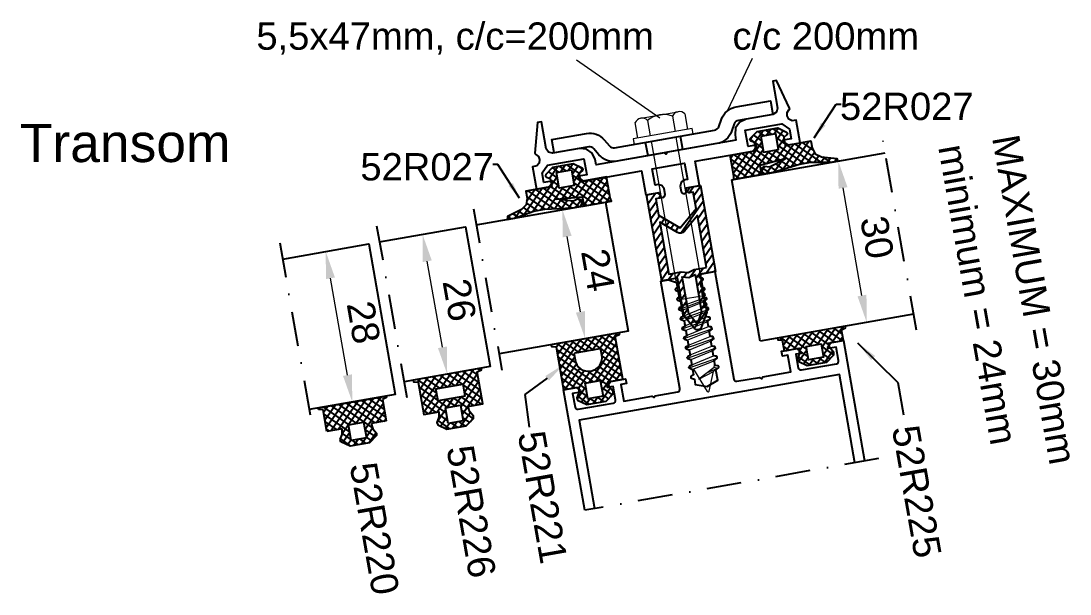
# Model space of a CAD drawing. Header units: millimetres. Extents: x 22319 to 27873, y 35287 to 39437.
# Drawn here: x 25380.8 to 25572.8, y 38845.1 to 38950 of the extents above; entities that cross this region are included whole.
import ezdxf

# ---------------------------------------------------------------- set-up
doc = ezdxf.new("R2010")
doc.units = ezdxf.units.MM
doc.header["$LTSCALE"] = 0.5
doc.linetypes.add('DASHDOT', pattern=[25.4, 12.7, -6.35, 0, -6.35])
for name, color, linetype in [('1', 1, 'Continuous'), ('6', 6, 'Continuous'), ('FYLLD', 6, 'Continuous'), ('LIST', 2, 'Continuous'), ('MATT', 1, 'Continuous')]:
    doc.layers.add(name, color=color, linetype=linetype)
for name, color, linetype, lineweight in [('AM_5', 3, 'Continuous', 18), ('AM_6', 2, 'Continuous', 20), ('AM_7', 4, 'DASHDOT', 25), ('S_ACCESSORY', 7, 'Continuous', 9)]:
    doc.layers.add(name, color=color, linetype=linetype, lineweight=lineweight)
doc.styles.add('Border', font='ARIAL.TTF')
doc.styles.add('ROMANS', font='simplex.shx')
doc.styles.get("Standard").update_dxf_attribs({"font": 'ARIAL.TTF'})
doc.dimstyles.new('MASKIN_1-1', dxfattribs={"dimtxt": 2.5, "dimasz": 3, "dimexe": 1.5, "dimexo": 1.5, "dimgap": 1, "dimtad": 1, "dimrnd": 0.1, "dimzin": 12, "dimdsep": 46, "dimtxsty": 'ROMANS', "dimcen": -5, "dimclrd": 6, "dimclre": 6, "dimclrt": 256, "dimadec": 0, "dimazin": 0, "dimtfac": 1, "dimtmove": 2, "dimatfit": 3, "dimfxl": 0, "dimtolj": 1, "dimtzin": 12, "dimarcsym": 0})
doc.dimstyles.new('SBS_DIN$0', dxfattribs={"dimscale": 2, "dimtxt": 2.5, "dimasz": 2.5, "dimexe": 1, "dimexo": 1, "dimgap": 1, "dimtad": 1, "dimrnd": 0.5, "dimdsep": 46, "dimtxsty": 'Standard', "dimcen": 0, "dimclrd": 256, "dimclre": 256, "dimclrt": 2, "dimadec": 0, "dimazin": 2, "dimtp": 0.1, "dimtm": 0.1, "dimtfac": 0.71, "dimtofl": 0, "dimtmove": 0, "dimatfit": 3, "dimfxl": 0, "dimlwd": -1, "dimlwe": -1, "dimarcsym": 0})
doc.dimstyles.get("Standard").update_dxf_attribs({"dimtxt": 0.18, "dimasz": 0.18, "dimexe": 0.18, "dimexo": 0.0625, "dimgap": 0.09, "dimtad": 0, "dimtih": 1, "dimtoh": 1, "dimdec": 4, "dimzin": 0, "dimdsep": 46, "dimtxsty": 'Standard', "dimcen": 0.09, "dimadec": 0, "dimazin": 0, "dimtfac": 1, "dimtdec": 4, "dimtofl": 0, "dimtmove": 0, "dimatfit": 0, "dimfxl": 0, "dimtolj": 1, "dimtzin": 0, "dimarcsym": 0})
pattern_1 = [(325.0000000000072, (25399.54759857018, 39040.45949915601), (0.573576436350943, 0.8191520442890641), []), (55.00000000000723, (25399.54759857018, 39040.45949915601), (-0.8191520442890641, 0.5735764363509426), [])]

# ---------------------------------------------------------------- blocks, each defined once
blk = doc.blocks.new('*D377')
at = {"layer": 'AM_5'}
for p, q in [((25537.0355403749, 38925.53078912449), (25528.45117394239, 38924.01713371015)), ((25534.76199389009, 38899.74423624017), (25531.28903033675, 38919.44039130041)), ((25542.24498570491, 38895.98655653412), (25533.6606192724, 38894.47290111978))]:
    blk.add_line(p, q, dxfattribs=at)
for points in [[(25532.10970346426, 38919.58509811514), (25530.46835720924, 38919.2956844857), (25530.42078944841, 38924.36443006548)], [(25535.5826670176, 38899.8889430549), (25533.94132076258, 38899.59952942545), (25535.63023477843, 38894.82019747511)]]:
    blk.add_solid(points, dxfattribs=at)
at = {"layer": 'Defpoints', "color": 0}
for p in [(25539.00515588092, 38925.87808547982), (25530.42078944841, 38924.36443006548), (25544.21460121093, 38896.33385288945)]:
    blk.add_point(p, dxfattribs=at)
at = {"layer": 'AM_5', "color": 2, "insert": (25537.51088821633, 38910.38320659586), "char_height": 5, "attachment_point": 5, "rotation": 280.0000000000039}
blk.add_mtext('30', dxfattribs=at)
blk = doc.blocks.new('*D373')
at = {"layer": 'AM_5'}
for p, q in [((25440.57908818301, 38885.16810206627), (25437.45342098501, 38902.89464162048)), ((25443.41691404835, 38880.59135427346), (25443.41694457737, 38880.59135965655))]:
    blk.add_line(p, q, dxfattribs=at)
for points in [[(25438.27409411252, 38903.0393484352), (25436.6327478575, 38902.74993480575), (25436.58518009668, 38907.81868038554)], [(25441.39976131052, 38885.312808881), (25439.7584150555, 38885.02339525155), (25441.44732907135, 38880.24406330122)]]:
    blk.add_solid(points, dxfattribs=at)
at = {"layer": 'Defpoints', "color": 0}
for p in [(25436.5851800967, 38907.81868038555), (25436.58518009668, 38907.81868038554), (25441.44729854233, 38880.24405791813)]:
    blk.add_point(p, dxfattribs=at)
at = {"layer": 'AM_5', "color": 2, "insert": (25443.49995127397, 38894.82196854313), "char_height": 5, "attachment_point": 5, "rotation": 280.0000000000039}
blk.add_mtext('28', dxfattribs=at)
blk = doc.blocks.new('*D374')
at = {"layer": 'AM_5'}
blk.add_line((25457.95833138191, 38890.26338477032), (25455.17996053924, 38906.02030881849), dxfattribs=at)
for points in [[(25456.00063366675, 38906.16501563322), (25454.35928741173, 38905.87560200377), (25454.3117196509, 38910.94434758356)], [(25458.77900450942, 38890.40809158504), (25457.1376582544, 38890.11867795559), (25458.82657227025, 38885.33934600525)]]:
    blk.add_solid(points, dxfattribs=at)
at = {"layer": 'Defpoints', "color": 0}
for p in [(25454.31171965092, 38910.94434758356), (25454.3117196509, 38910.94434758356), (25458.82657227027, 38885.33934600526)]:
    blk.add_point(p, dxfattribs=at)
at = {"layer": 'AM_5', "color": 2, "insert": (25461.05284265053, 38898.93244349416), "char_height": 5, "attachment_point": 5, "rotation": 280.0000000000039}
blk.add_mtext('26', dxfattribs=at)
blk = doc.blocks.new('*D375')
at = {"layer": 'AM_5'}
for p, q in [((25483.21547936712, 38896.75101314804), (25480.78496211754, 38910.53516143782)), ((25482.11463145817, 38891.47977090061), (25482.11410474943, 38891.47967802765))]:
    blk.add_line(p, q, dxfattribs=at)
for points in [[(25481.60563524505, 38910.67986825255), (25479.96428899003, 38910.39045462311), (25479.91672122921, 38915.45920020289)], [(25484.03615249463, 38896.89571996277), (25482.39480623961, 38896.60630633333), (25484.08372025545, 38891.82697438298)]]:
    blk.add_solid(points, dxfattribs=at)
at = {"layer": 'Defpoints', "color": 0}
for p in [(25479.91672122921, 38915.45920020289), (25479.91672122921, 38915.45920020289), (25484.08424696419, 38891.82706725594)]:
    blk.add_point(p, dxfattribs=at)
at = {"layer": 'AM_5', "color": 2, "insert": (25486.44193210857, 38904.42628084733), "char_height": 5, "attachment_point": 5, "rotation": 280.0000000000039}
blk.add_mtext('24', dxfattribs=at)
blk = doc.blocks.new('SCM645')
for p, q in [((-3.881197846483701, 4.618802153519937), (-1, 4.618802153519937)), ((-1, 5.5), (-1, -5.5)), ((0, 5.5), (-1, 5.5)), ((0, -5.5), (0, 5.5)), ((-4.5, -3.464101615136315), (-4.5, 3.464101615136315)), ((-3.881197846483701, 2.309401076759968), (-1, 2.309401076759968)), ((0, 2.25), (29.5, 2.25)), ((29.5, 2.25), (29.5, -2.25)), ((29.92073225483546, 2.099999999998545), (29.5, 2.099999999998545)), ((30.18379555453794, 2.224722897306492), (29.92073225483546, 2.099999999998545)), ((30.70500000000175, -2.099999999998545), (29.92073225483546, 2.099999999998545)), ((30.33379555453575, 2.224722897306492), (30.18379555453794, 2.224722897306492)), ((30.33379555453575, 2.224722897306492), (31.16558188957424, -2.383293312748719)), ((30.58856937969176, 2.099999999998545), (30.33379555453575, 2.224722897306492)), ((31.61000000000058, 2.099999999998545), (30.58856937969176, 2.099999999998545)), ((30.58856937969176, 2.099999999998545), (31.48102257227947, -2.099999999998545)), ((31.9852776749758, 2.75), (31.61000000000058, 2.099999999998545)), ((32.51500000000306, -2.099999999998545), (31.61000000000058, 2.099999999998545)), ((32.13527767497362, 2.75), (31.9852776749758, 2.75)), ((32.13527767497362, 2.75), (33.04027767497246, -2.75)), ((32.51055534994885, 2.099999999998545), (32.13527767497362, 2.75)), ((32.51055534994885, 2.099999999998545), (33.41555534994768, -2.099999999998545)), ((33.42000000000189, 2.099999999998545), (32.51055534994885, 2.099999999998545)), ((33.79527767497348, 2.75), (33.42000000000189, 2.099999999998545)), ((34.32500000000073, -2.099999999998545), (33.42000000000189, 2.099999999998545)), ((33.94527767497493, 2.75), (33.79527767497348, 2.75)), ((34.32055534994652, 2.099999999998545), (33.94527767497493, 2.75)), ((33.94527767497493, 2.75), (34.85027767497377, -2.75)), ((34.32055534994652, 2.099999999998545), (35.22555534994899, -2.099999999998545)), ((35.22999999999956, 2.099999999998545), (34.32055534994652, 2.099999999998545)), ((35.60527767497479, 2.75), (35.22999999999956, 2.099999999998545)), ((36.13500000000204, -2.099999999998545), (35.22999999999956, 2.099999999998545)), ((35.75527767497624, 2.75), (35.60527767497479, 2.75)), ((35.75527767497624, 2.75), (36.66027767497508, -2.75)), ((36.13055534994783, 2.099999999998545), (35.75527767497624, 2.75)), ((36.13055534994783, 2.099999999998545), (37.03555534994666, -2.099999999998545)), ((37.04000000000087, 2.099999999998545), (36.13055534994783, 2.099999999998545)), ((37.41527767497246, 2.75), (37.04000000000087, 2.099999999998545)), ((37.94500000000335, -2.099999999998545), (37.04000000000087, 2.099999999998545)), ((37.56527767497391, 2.75), (37.41527767497246, 2.75)), ((37.56527767497391, 2.75), (38.47027767497275, -2.75)), ((37.94055534994914, 2.099999999998545), (37.56527767497391, 2.75)), ((37.94055534994914, 2.099999999998545), (38.84555534994797, -2.099999999998545)), ((38.85000000000218, 2.099999999998545), (37.94055534994914, 2.099999999998545)), ((39.22527767497377, 2.75), (38.85000000000218, 2.099999999998545)), ((39.75500000000102, -2.099999999998545), (38.85000000000218, 2.099999999998545)), ((39.37527767497522, 2.75), (39.22527767497377, 2.75)), ((39.37527767497522, 2.75), (40.28027767497406, -2.75)), ((39.75055534994681, 2.099999999998545), (39.37527767497522, 2.75)), ((39.75055534994681, 2.099999999998545), (40.65555534994564, -2.099999999998545)), ((40.65999999999985, 2.099999999998545), (39.75055534994681, 2.099999999998545)), ((41.03527767497508, 2.75), (40.65999999999985, 2.099999999998545)), ((41.56500000000233, -2.099999999998545), (40.65999999999985, 2.099999999998545)), ((41.18527767497653, 2.75), (41.03527767497508, 2.75)), ((41.18527767497653, 2.75), (42.09027767497537, -2.75)), ((41.56055534994812, 2.099999999998545), (41.18527767497653, 2.75)), ((41.56055534994812, 2.099999999998545), (42.46555534994695, -2.099999999998545)), ((42.01527767497464, 2.099999999998545), (41.56055534994812, 2.099999999998545)), ((42.753568144366, 1.844405467178149), (42.02259639479962, 2.099995043077797)), ((42.97758199201417, 2.232421289227204), (42.753568144366, 1.844405467178149)), ((43.12757615432201, 2.232421289227204), (42.97758199201417, 2.232421289227204)), ((43.50285718506711, 1.582391203970474), (43.12757615432201, 2.232421289227204)), ((43.12757615432201, 2.232421289227204), (43.53121655924406, 0.382285509716894)), ((42.753568144366, 1.844405467178149), (44.40786726290753, -1.265970484004356)), ((46.86601312889979, 0.1887989528404432), (43.50285718506711, 1.582391203970474)), ((44.40786726290753, -1.265970484004356), (43.50285718506711, 1.582391203970474)), ((47, 0), (46.86601312889979, 0.1887989528404432)), ((46.86601312889979, -0.1887989528404432), (47, 0)), ((42.43576216527799, -1.961733286618255), (46.86601312889979, -0.1887989528404432)), ((-3.881197846483701, -2.309401076759968), (-1, -2.309401076759968)), ((29.5, -2.25), (0, -2.25)), ((30.70500000000175, -2.099999999998545), (29.5, -2.099999999998545)), ((31.01558188957642, -2.383293312748719), (30.70500000000175, -2.099999999998545)), ((31.16558188957424, -2.383293312748719), (31.01558188957642, -2.383293312748719)), ((31.16558188957424, -2.383293312748719), (31.48102257227947, -2.099999999998545)), ((32.51500000000306, -2.099999999998545), (31.48102257227947, -2.099999999998545)), ((32.89027767497464, -2.75), (32.51500000000306, -2.099999999998545)), ((33.04027767497246, -2.75), (32.89027767497464, -2.75)), ((33.04027767497246, -2.75), (33.41555534994768, -2.099999999998545)), ((34.32500000000073, -2.099999999998545), (33.41555534994768, -2.099999999998545)), ((34.70027767497595, -2.75), (34.32500000000073, -2.099999999998545)), ((34.85027767497377, -2.75), (34.70027767497595, -2.75)), ((34.85027767497377, -2.75), (35.22555534994899, -2.099999999998545)), ((36.13500000000204, -2.099999999998545), (35.22555534994899, -2.099999999998545)), ((36.51027767497362, -2.75), (36.13500000000204, -2.099999999998545)), ((36.66027767497508, -2.75), (36.51027767497362, -2.75)), ((36.66027767497508, -2.75), (37.03555534994666, -2.099999999998545)), ((37.94500000000335, -2.099999999998545), (37.03555534994666, -2.099999999998545)), ((38.32027767497493, -2.75), (37.94500000000335, -2.099999999998545)), ((38.47027767497275, -2.75), (38.32027767497493, -2.75)), ((38.47027767497275, -2.75), (38.84555534994797, -2.099999999998545)), ((39.75500000000102, -2.099999999998545), (38.84555534994797, -2.099999999998545)), ((40.13027767497624, -2.75), (39.75500000000102, -2.099999999998545)), ((40.28027767497406, -2.75), (40.13027767497624, -2.75)), ((40.28027767497406, -2.75), (40.65555534994564, -2.099999999998545)), ((41.56500000000233, -2.099999999998545), (40.65555534994564, -2.099999999998545)), ((41.94027767497391, -2.75), (41.56500000000233, -2.099999999998545)), ((42.09027767497537, -2.75), (41.94027767497391, -2.75)), ((42.09027767497537, -2.75), (42.46555534994695, -2.099999999998545)), ((-1, -4.618802153512661), (-3.881197846483701, -4.618802153512661)), ((-1, -5.5), (0, -5.5))]:
    blk.add_line(p, q)
for centre, radius, start, end in [((-3.113248654051858, 3.464101615136315), 1.386751345948164, 123.6264291359792, 236.3735708640208), ((0.1188021535162989, 0), 4.618802153516999, 150.0000000000418, 209.9999999999582), ((-3.113248654051858, -3.464101615136315), 1.386751345948235, 123.6264291359792, 236.3735708640208)]:
    blk.add_arc(centre, radius, start, end)

msp = doc.modelspace()

# ---------------------------------------------------------------- hatches: boundary and pattern name
at = {"layer": 'FYLLD'}
h = msp.add_hatch(dxfattribs=at)
h.set_pattern_fill('USER', color=256, scale=0.9999999999999996, angle=-34.99999999999278, pattern_type=0)
h.set_pattern_definition([(235.0000000000072, (25929.0293602193, 39219.0061527536), (-0.8191520442890641, 0.5735764363509428), []), (145.0000000000071, (25929.0293602193, 39219.0061527536), (0.5735764363509431, 0.8191520442890637), [])])
h.paths.add_polyline_path([(25526.22190470304, 38925.70647912195), (25527.33107407215, 38925.16402831497), (25530.14745835607, 38924.81311718493), (25530.35487047656, 38924.35280677221), (25529.06415878488, 38924.12521947664), (25525.27710188049, 38924.09793442523), (25523.30748637446, 38923.75063806991), (25518.48718269002, 38922.26021321681), (25516.99489307337, 38921.99707417095), (25516.4850399932, 38922.3815197042), (25516.45615986339, 38923.01942087442), (25516.92917384668, 38923.44836958539), (25517.82956850047, 38923.32628574839), (25520.68555836719, 38924.75696034604), (25516.05940572479, 38923.55835282862), (25516.25041854658, 38922.47506528512), (25516.47633328338, 38921.90564621227), (25511.30883428484, 38920.99447671605), (25511.32637978152, 38921.60682439677), (25510.64915154132, 38925.44757660313), (25515.37622383174, 38926.2810869877), (25515.11575156523, 38927.75829861722), (25514.41045972109, 38928.01500085761), (25514.22017848885, 38928.2319823041), (25514.30093451356, 38928.5090415938), (25515.55737241215, 38929.76547986578), (25519.33223113176, 38930.43108930641), (25520.94262375142, 38929.6801506039), (25521.1132694499, 38929.44742022103), (25521.0086756055, 38929.17844434256), (25520.43371540112, 38928.69599912392), (25520.69418766762, 38927.2187874944), (25525.42126783649, 38928.05229926816), (25525.6426338388, 38926.79687028384)])
h.paths.add_polyline_path([(25518.99717883422, 38929.35658393452), (25516.23972106502, 38928.87036973166), (25516.7433009539, 38926.01442626311), (25519.5007587231, 38926.50064046598)], flags=16)
h = msp.add_hatch(dxfattribs=at)
h.set_pattern_fill('USER', color=256, scale=0.9999999999999996, angle=-34.99999999999278, pattern_type=0)
h.set_pattern_definition([(325.0000000000072, (24994.44680261074, 39054.21403214757), (0.573576436350943, 0.8191520442890641), []), (55.00000000000723, (24994.44680261074, 39054.21403214757), (-0.8191520442890641, 0.5735764363509426), [])])
h.paths.add_polyline_path([(25473.27639256982, 38916.37075682544), (25472.41964340121, 38915.48166153839), (25469.89312654731, 38914.18865278248), (25469.85565834156, 38913.68516336119), (25471.14637003323, 38913.91275065675), (25474.71437149798, 38915.18236084051), (25476.68398700401, 38915.52965719585), (25481.7233461281, 38915.77775691658), (25483.21563852312, 38916.04088020553), (25483.56325558386, 38916.57652085977), (25483.37221897906, 38917.18582946834), (25482.78102212984, 38917.42712909638), (25481.9766830493, 38917.00445470709), (25478.80361091555, 38917.37204300569), (25483.56072033115, 38917.82795775616), (25483.75173315293, 38916.74467021265), (25483.73419553474, 38916.13232392111), (25488.90169453328, 38917.04349341734), (25488.67577191799, 38917.61291110099), (25487.9985436778, 38921.45366330736), (25483.27147138738, 38920.62015292281), (25483.01099912088, 38922.09736455233), (25483.58595932528, 38922.57980977096), (25483.69055316966, 38922.84878564942), (25483.51990747119, 38923.08151603229), (25481.90951485153, 38923.8324547348), (25478.13465613192, 38923.16684529418), (25476.87821823332, 38921.91040702217), (25476.7974622086, 38921.6333477325), (25476.98774344086, 38921.416366286), (25477.693035285, 38921.15966404561), (25477.9535075515, 38919.6824524161), (25473.22642738261, 38918.84894064235), (25473.44779338491, 38917.59351165804)])
h.paths.add_polyline_path([(25478.81700478479, 38922.27173516004), (25481.57446255399, 38922.75794936292), (25482.07804244288, 38919.90200589437), (25479.32058467367, 38919.4157916915)], flags=16)
h = msp.add_hatch(dxfattribs=at)
h.set_pattern_fill('USER', color=256, scale=0.9999999999999997, angle=234.9999999999943, pattern_type=0)
h.set_pattern_definition([(234.9999999999943, (25795.88124184524, 39055.96039222654), (0.8191520442889341, -0.5735764363511283), [])])
edge = h.paths.add_edge_path()
edge.add_line((25498.11923533447, 38902.4219687662), (25495.3408644918, 38918.17889281439))
edge.add_line((25497.33437544082, 38918.53040258103), (25495.34086449181, 38918.17889281439))
edge.add_line((25497.80106820371, 38918.11729899142), (25497.33437544082, 38918.53040258103))
edge.add_arc((25497.6289952728, 38917.87155337814), 0.2999999999998809, 366.1479536459442, 415.0000000000442)
edge.add_arc((25497.6289952728, 38917.87155337814), 0.2999999999998123, 279.9999999999943, 366.1479536459442)
edge.add_line((25497.68108972609, 38917.57611105224), (25496.99172429899, 38917.45455732787))
edge.add_line((25497.52363493857, 38914.43794218796), (25496.99172429899, 38917.45455732787))
edge.add_line((25501.48044050053, 38912.15347943163), (25497.52363493857, 38914.43794218796))
edge.add_line((25504.41728920965, 38915.65347943163), (25501.48044050053, 38912.15347943163))
edge.add_line((25504.41728920965, 38915.65347943163), (25503.88537857007, 38918.67009457154))
edge.add_line((25503.88537857007, 38918.67009457153), (25503.19601314297, 38918.54854084716))
edge.add_arc((25503.14391868967, 38918.84398317308), 0.3000000000003413, 186.7188512475691, 279.9999999999943)
edge.add_arc((25503.14391868967, 38918.84398317308), 0.3000000000000545, 144.9999999999444, 186.7188512475691)
edge.add_line((25503.29391184822, 38919.58122964217), (25502.89817307638, 38919.01605610399))
edge.add_line((25505.18894202193, 38919.91537459106), (25503.29391184822, 38919.58122964218))
edge.add_line((25507.9673128646, 38904.15845054286), (25505.18894202193, 38919.91537459106))
edge.add_line((25507.9673128646, 38904.15845054286), (25505.11137038086, 38903.65487082763))
edge.add_line((25505.72782141159, 38900.15880330442), (25505.11137038087, 38903.65487082762))
edge.add_line((25505.72782141159, 38900.15880330442), (25505.93408873998, 38900.14075725153))
edge.add_line((25506.00230127322, 38899.75390475188), (25505.93408873998, 38900.14075725155))
edge.add_line((25506.00230127322, 38899.75390475188), (25505.81464550041, 38899.66639942792))
edge.add_line((25505.81464550042, 38899.66639942792), (25506.04038813138, 38898.386149349))
edge.add_line((25506.04038813138, 38898.386149349), (25506.24665545978, 38898.36810329611))
edge.add_line((25506.31486799302, 38897.98125079645), (25506.24665545978, 38898.36810329612))
edge.add_line((25506.31486799302, 38897.98125079645), (25506.12721222021, 38897.89374547249))
edge.add_line((25506.12721222022, 38897.89374547249), (25506.33780256651, 38896.69942827021))
edge.add_line((25506.3378025665, 38896.69942827022), (25505.31599535035, 38893.89203601681))
edge.add_arc((25504.6582105158, 38894.13145011713), 0.6999999999999883, 279.9999999999943, 339.999999999976)
edge.add_arc((25504.6582105158, 38894.13145011713), 0.7000000000001166, 219.9999999999962, 279.9999999999943)
edge.add_line((25504.12197940562, 38893.68149879034), (25502.20161000385, 38895.970105924))
edge.add_line((25501.99101965756, 38897.1644231263), (25502.20161000385, 38895.97010592402))
edge.add_line((25501.99101965756, 38897.1644231263), (25501.78475232916, 38897.18246917919))
edge.add_line((25501.71653979592, 38897.56932167884), (25501.78475232916, 38897.18246917918))
edge.add_line((25501.71653979592, 38897.56932167884), (25501.90419556873, 38897.6568270028))
edge.add_line((25501.90419556873, 38897.65682700281), (25501.67845293776, 38898.93707708173))
edge.add_line((25501.47218560936, 38898.95512313461), (25501.67845293776, 38898.93707708172))
edge.add_line((25501.40397307612, 38899.34197563428), (25501.47218560936, 38898.95512313461))
edge.add_line((25501.40397307612, 38899.34197563428), (25501.59162884893, 38899.42948095824))
edge.add_line((25501.59162884892, 38899.42948095823), (25500.97517781821, 38902.92554848143))
edge.add_line((25498.11923533447, 38902.4219687662), (25500.97517781821, 38902.92554848143))
edge = h.paths.add_edge_path(flags=16)
edge.add_line((25500.98044050053, 38911.28745402784), (25497.75031653548, 38913.15236696858))
edge.add_line((25499.42279878633, 38903.6672487857), (25497.75031653548, 38913.15236696858))
edge.add_line((25501.68785661825, 38904.06663959433), (25499.42279878633, 38903.6672487857))
edge.add_line((25502.92546058864, 38903.95836327699), (25501.68785661825, 38904.06663959433))
edge.add_line((25504.05139522548, 38904.48339522073), (25502.92546058863, 38903.95836327699))
edge.add_line((25504.05139522548, 38904.48339522073), (25506.31645305741, 38904.88278602937))
edge.add_line((25506.31645305741, 38904.88278602937), (25504.64397080656, 38914.36790421225))
edge.add_line((25504.64397080656, 38914.36790421225), (25502.24648494365, 38911.51069182194))
edge.add_arc((25501.48044050053, 38912.15347943163), 0.9999999999999524, 240.0000000000007, 319.9999999999986)
edge.add_line((25504.36608308504, 38894.7907387976), (25503.04606098149, 38896.36387988182))
edge.add_line((25503.04606098148, 38896.36387988183), (25501.84965305815, 38903.14904638626))
edge.add_line((25503.08725702854, 38903.0407700689), (25501.84965305815, 38903.14904638625))
edge.add_line((25504.21319166538, 38903.56580201265), (25503.08725702853, 38903.04077006891))
edge.add_line((25505.40959958871, 38896.78063550822), (25504.21319166538, 38903.56580201265))
edge.add_line((25505.40959958871, 38896.78063550822), (25504.70723049782, 38894.85089229088))
edge.add_arc((25504.51929197367, 38894.91929631955), 0.2000000000000327, 219.999999999954, 339.9999999999775)
h = msp.add_hatch(dxfattribs=at)
h.set_pattern_fill('NET,_O', color=256, scale=0.2999999999999998, angle=-34.99999999999278)
h.set_pattern_definition([(325.0000000000072, (-3139.476978579974, 60900.68847625433), (0.5463315556242732, 0.7802423221853332), []), (55.00000000000723, (-3139.476978579974, 60900.68847625433), (-0.7802423221853332, 0.5463315556242732), [])])
h.paths.add_polyline_path([(25486.85216323975, 38884.18845417214), (25487.35574295498, 38881.33251168842), (25484.59828124655, 38880.84629679094), (25484.09470153132, 38883.70223927468)], flags=16)
edge = h.paths.add_edge_path(flags=16)
edge.add_line((25486.74869560476, 38889.95814172422), (25482.2185799409, 38889.15936010695))
edge.add_arc((25482.25330957644, 38888.96239855634), 0.2000000000007275, 99.99999999896502, 190.0000000000072)
edge.add_line((25482.05634802583, 38888.92766892082), (25482.2299962035, 38887.94286116781))
edge.add_arc((25484.69201558603, 38888.37698161197), 2.499999999999998, 190.0000000000072, 280.0000000000072)
edge.add_arc((25484.69201558603, 38888.37698161197), 2.499999999999998, -79.99999999999278, 10.00000000000722)
edge.add_line((25487.15403496856, 38888.81110205614), (25486.9803867909, 38889.79590980915))
edge.add_arc((25486.78342524029, 38889.76118017361), 0.1999999999970895, 10.00000000000722, 100.0000000010494)
h.paths.add_polyline_path([(25480.1438138328, 38882.49787786974), (25482.90127455643, 38882.98409259356), (25482.90347425748, 38881.96078624485), (25482.55968699259, 38880.99695444198), (25482.69398853459, 38880.57730016864), (25484.37800730783, 38879.79202994051), (25487.92331324905, 38880.41716303281), (25489.23719502753, 38881.73104401369), (25489.21986698082, 38882.17132387029), (25488.56716273353, 38882.95944733349), (25488.21923839231, 38883.92179310026), (25490.97669911593, 38884.40800782408), (25489.59000710878, 38892.27232899365), (25490.34062927667, 38892.62234976725), (25490.28853482336, 38892.91779209317), (25477.87995910503, 38890.72982540185), (25477.93205355834, 38890.43438307595), (25478.75712182565, 38890.36219903931)])
h = msp.add_hatch(dxfattribs=at)
h.set_pattern_fill('USER', color=256, scale=0.9999999999999996, angle=-34.99999999999278, pattern_type=0)
h.set_pattern_definition([(325.0000000000072, (25255.76501568562, 38594.72013311679), (0.573576436350943, 0.8191520442890641), []), (55.00000000000723, (25255.76501568562, 38594.72013311679), (-0.8191520442890641, 0.5735764363509426), [])])
h.paths.add_polyline_path([(25531.35381698943, 38891.52758310841), (25531.00901404829, 38893.48305775992), (25531.75963998175, 38893.83308021293), (25531.70754570211, 38894.12852155403), (25519.2989621053, 38891.94055347353), (25519.35105638496, 38891.64511213243), (25520.17612876515, 38891.5729278056), (25520.5209317063, 38889.61745315407), (25523.27839636916, 38890.1036685725), (25523.28058819176, 38889.0803608346), (25522.93680486609, 38888.11652972633), (25523.07110443849, 38887.69687510569), (25524.7551212421, 38886.91160453027), (25528.30043506178, 38887.53673901175), (25529.61431487066, 38888.85061964534), (25529.59698485432, 38889.29089915463), (25528.94428454625, 38890.07902331244), (25528.59635232658, 38891.04136769001)])
h.paths.add_polyline_path([(25524.97539715044, 38887.96587172798), (25524.54127670628, 38890.42789111052), (25527.29874235395, 38890.91410670259), (25527.73286279811, 38888.45208732005)], flags=16)
h = msp.add_hatch(dxfattribs=at)
h.set_pattern_fill('USER', color=256, scale=0.9999999999999996, angle=-34.99999999999278, pattern_type=0)
h.set_pattern_definition(pattern_1)
h.paths.add_polyline_path([(25465.37169753762, 38879.89315520474), (25464.3323018858, 38885.78786086828), (25465.08292781927, 38886.1378833213), (25465.03083353961, 38886.43332466239), (25452.62224994283, 38884.24535658191), (25452.67434422248, 38883.94991524082), (25453.49941660267, 38883.87773091394), (25454.53881225449, 38877.9830252504), (25457.29627691735, 38878.46924066881), (25457.29846873993, 38877.44593293092), (25456.95468541427, 38876.48210182264), (25457.08898498667, 38876.06244720201), (25458.77300179028, 38875.27717662659), (25462.31831560997, 38875.90231110808), (25463.63218754038, 38877.21619035246), (25463.61485752404, 38877.65646986176), (25462.96215032232, 38878.44459280402), (25462.61423287477, 38879.40693978632)])
edge = h.paths.add_edge_path(flags=16)
edge.add_line((25462.06997792325, 38881.34182617776), (25457.14593915819, 38880.47358528943))
edge.add_line((25457.14593915819, 38880.47358528942), (25456.76391316732, 38882.64016234605))
edge.add_line((25456.76391316733, 38882.64016234606), (25461.68795193239, 38883.50840323439))
edge.add_line((25461.68795193239, 38883.50840323438), (25462.06997792326, 38881.34182617776))
edge.add_line((25461.75074334629, 38876.81765941637), (25458.99327769862, 38876.33144382431))
edge.add_line((25458.99327769862, 38876.33144382431), (25458.48969798339, 38879.18738630805))
edge.add_line((25458.48969798339, 38879.18738630803), (25461.24716363105, 38879.6736019001))
edge.add_line((25461.24716363105, 38879.6736019001), (25461.75074334629, 38876.81765941637))
h = msp.add_hatch(dxfattribs=at)
h.set_pattern_fill('USER', color=256, scale=0.9999999999999996, angle=-34.99999999999278, pattern_type=0)
h.set_pattern_definition(pattern_1)
edge = h.paths.add_edge_path()
edge.add_line((25446.95305868692, 38880.69257816425), (25447.64515798341, 38876.76748800673))
edge.add_line((25447.70368183961, 38881.0425991115), (25446.95305868692, 38880.69257816424))
edge.add_line((25447.65158738631, 38881.33804143742), (25447.70368183961, 38881.04259911151))
edge.add_line((25435.24300969835, 38879.15007439881), (25447.6515873863, 38881.33804143742))
edge.add_line((25435.29510415166, 38878.85463207291), (25435.24300969836, 38879.15007439881))
edge.add_line((25436.12017340379, 38878.78244820992), (25435.29510415166, 38878.85463207292))
edge.add_line((25436.81227270027, 38874.85735805239), (25436.12017340379, 38878.78244820991))
edge.add_line((25439.56973423724, 38875.34357291963), (25436.81227270027, 38874.8573580524))
edge.add_line((25439.57193312494, 38874.3202664275), (25439.56973423723, 38875.34357291963))
edge.add_line((25439.22814586004, 38873.35643462463), (25439.57193312494, 38874.32026642749))
edge.add_line((25439.36244740206, 38872.9367803513), (25439.22814586005, 38873.35643462464))
edge.add_line((25441.04646519048, 38872.15150994951), (25439.36244740207, 38872.93678035129))
edge.add_line((25444.59177310133, 38872.77664338911), (25441.04646519048, 38872.15150994951))
edge.add_line((25445.90565389501, 38874.09052419635), (25444.59177310132, 38872.77664338912))
edge.add_line((25445.88832486346, 38874.53080387929), (25445.905653895, 38874.09052419636))
edge.add_line((25445.23562160099, 38875.31892751616), (25445.88832486348, 38874.53080387929))
edge.add_line((25444.88769627497, 38876.28127310926), (25445.23562160099, 38875.31892751616))
edge.add_line((25447.6451579834, 38876.76748800673), (25444.88769627497, 38876.28127310926))
h.paths.add_polyline_path([(25444.02420182246, 38873.69199187106), (25441.26674011402, 38873.20577697358), (25440.76316039878, 38876.06171945733), (25443.52062210723, 38876.5479343548)], flags=16)

# ---------------------------------------------------------------- linework, layer by layer
at = {"color": 2, "linetype": 'Continuous'}
msp.add_lwpolyline([(25486.74869560476, 38889.95814172422), (25482.21857994091, 38889.15936010695, 0.414213562373095), (25482.05634802583, 38888.92766892082), (25482.2299962035, 38887.9428611678, 0.414213562373095), (25485.12613603021, 38885.91496222944, 0.414213562373095), (25487.15403496856, 38888.81110205614), (25486.9803867909, 38889.79590980915, 0.414213562373095)], format="xyb", close=True, dxfattribs=at)
at = {"layer": '1'}
for p, q in [((25501.99185644738, 38926.45962842785), (25501.55773600322, 38928.92164781038)), ((25495.59060605281, 38925.33091527301), (25495.15648560864, 38927.79293465553))]:
    msp.add_line(p, q, dxfattribs=at)
msp.add_lwpolyline([(25511.71225429522, 38934.26615650296), (25518.03732954501, 38935.38143792449), (25518.47144998918, 38932.91941854197), (25512.14637473939, 38931.80413712043, 0.2679491924311014), (25511.38033029627, 38931.16134951074), (25510.88666674172, 38929.80502004183, -0.2679491924310667), (25508.2055111908, 38927.55526340792), (25489.89323265327, 38924.3263146235, -0.2679491924312761), (25486.60430848053, 38925.52338512515), (25485.67652448182, 38926.62907503876, 0.2679491924313022), (25484.73683186102, 38926.97109518209), (25478.41175661124, 38925.85581376053), (25477.97763616707, 38928.31783314306), (25484.30271141686, 38929.43311456461, -0.2679491924312011), (25487.5916355896, 38928.23604406296), (25488.51941958832, 38927.13035414935, 0.2679491924312979), (25489.45911220911, 38926.78833400601), (25507.77139074664, 38930.01728279044, 0.2679491924310957), (25508.53743518976, 38930.66007040014), (25509.0310987443, 38932.01639986904, -0.2679491924309667)], format="xyb", close=True, dxfattribs=at)
at = {"layer": '6'}
for p, q in [((25510.93813492007, 38920.92911241631), (25539.00515588092, 38925.87808547982)), ((25516.14758025009, 38891.38487982594), (25510.93813492007, 38920.92911241631)), ((25544.21460121093, 38896.33385288945), (25516.14758025009, 38891.38487982594))]:
    msp.add_line(p, q, dxfattribs=at)
msp.add_lwpolyline([(25523.45162672546, 38927.70499839797), (25522.72230750493, 38931.84117323408), (25521.95456812242, 38931.70580006678), (25521.36140279333, 38932.05057083095), (25521.05408183809, 38932.66399540473), (25521.09138831132, 38933.23322853615), (25521.38732373612, 38933.72088985457), (25521.47623913901, 38933.80982497659), (25521.53178275586, 38933.98596397155), (25521.51608163903, 38934.03575189161), (25519.14061821214, 38939.12997062563), (25518.41342533442, 38939.00174690111), (25519.28166622275, 38934.07770813606), (25519.11600816281, 38933.33049811665), (25518.47050664742, 38932.91925220536), (25513.54646394313, 38932.05101062243), (25512.373614236, 38931.50410873965), (25511.63135432185, 38930.44404186034), (25511.51856500476, 38929.15487079574), (25511.69221318243, 38928.17006304273), (25499.1851576736, 38925.96473170732), (25498.94180997223, 38925.61717668061), (25498.59427499141, 38925.860543148), (25486.08721160411, 38923.65521042339), (25485.91356342644, 38924.6400181764), (25485.36665366519, 38925.81286649433), (25484.30659327516, 38926.55513567614), (25483.01742359974, 38926.66791711476), (25478.09338483468, 38925.79967622644), (25477.34615645364, 38925.96534628014), (25476.934928904, 38926.61083580177), (25476.06668801567, 38931.53487456684), (25475.33949513796, 38931.40665084232), (25474.84960989685, 38925.80722429179), (25474.85189329347, 38925.75504000283), (25474.96432538062, 38925.60851965658), (25475.07829567271, 38925.55539023483), (25475.52317938475, 38925.19832383983), (25475.7529212603, 38924.67617853744), (25475.67394054152, 38923.99463855584), (25475.23446698986, 38923.46778569568), (25474.4667236681, 38923.33241183378), (25475.19604288864, 38919.19623699767), (25477.46110367499, 38919.59562832725), (25478.02891554898, 38920.40652923125), (25477.97681797001, 38920.70198928371), (25476.49960634049, 38920.44151701721), (25476.18704170447, 38922.21415915493), (25477.16043603514, 38923.60431895768), (25483.85712383159, 38924.78512569757), (25484.37806836458, 38921.83070243854), (25482.90085673506, 38921.57023017203), (25482.95295431404, 38921.27477011958), (25483.76387526388, 38920.70697701163), (25494.39979407237, 38922.58237646219), (25495.18121087187, 38918.15074157363), (25497.64323025441, 38918.58486201781), (25497.73005434324, 38918.0924581413), (25497.93566811806, 38917.76971338048), (25498.30928230858, 38917.68687835363), (25498.63203355868, 38917.8925013961), (25498.71486209625, 38918.26610631896), (25498.54121391859, 38919.25091407197), (25498.12998636895, 38919.89640359361), (25497.3827579879, 38920.06207364731), (25496.8903541114, 38919.97524955849), (25496.3694095784, 38922.92967281753), (25502.27825609647, 38923.97156188353), (25502.79920062947, 38921.01713862449), (25502.30679675296, 38920.93031453566), (25501.66129425278, 38920.51906845073), (25501.49563717762, 38919.77185860497), (25501.6692853553, 38918.78705085196), (25501.87489913011, 38918.46430609115), (25502.24851332063, 38918.3814710643), (25502.57126457072, 38918.58709410676), (25502.6540931083, 38918.96069902963), (25502.56726901947, 38919.45310290613), (25505.029288402, 38919.88722335031), (25504.2478716025, 38924.31885823886), (25514.88379828945, 38926.19425907861), (25515.45161016344, 38927.0051599826), (25515.39951258446, 38927.30062003504), (25513.92230095495, 38927.04014776855), (25513.40135642196, 38929.99457102758), (25520.09805209686, 38931.17537915667), (25521.48820228226, 38930.20197602221), (25521.80076691828, 38928.42933388447), (25520.32355528876, 38928.16886161797), (25520.37565286773, 38927.87340156554), (25521.18656987835, 38927.30560776297)], close=True, dxfattribs=at)
for points in [[(25464.15979718104, 38912.68082936022), (25487.79518325333, 38916.84838562422), (25491.96273951733, 38893.21299955193), (25468.32735344505, 38889.04544328793)], [(25446.43325762682, 38909.55516216223), (25462.19018167501, 38912.33353300489), (25466.70503429435, 38886.72853142659), (25450.94811024617, 38883.95016058392)], [(25428.7067180726, 38906.42949496421), (25444.4636421208, 38909.20786580688), (25449.32579109547, 38881.63324872254), (25433.56886704728, 38878.85487787987)], [(25533.47534799504, 38869.12999601694), (25530.62305210001, 38885.30616987054), (25482.95835685424, 38876.90159807146), (25485.81065274925, 38860.72542421786)]]:
    msp.add_lwpolyline(points, dxfattribs=at)
msp.add_lwpolyline([(25484.03799879383, 38860.41285749805), (25480.1438138328, 38882.49787786973), (25482.40887166473, 38882.89726867836), (25483.2197908162, 38882.32945697564), (25483.2718852695, 38882.03401464973), (25481.79467363999, 38881.77354238322), (25482.22879408416, 38879.31152300069, 0.414213562373095), (25482.8080220495, 38878.90594321301), (25489.20927244407, 38880.03465636784, 0.4142135623732282), (25489.61485223175, 38880.6138843332), (25489.18073178758, 38883.07590371573), (25488.19592403457, 38882.90225553806), (25488.14382958127, 38883.19769786396), (25488.71164128401, 38884.00861701545), (25490.48429523943, 38884.32118373524), (25491.46910299244, 38884.4948319129), (25491.62538635234, 38883.6085049352), (25490.64057859933, 38883.43485675753), (25491.1788879501, 38880.38195272318), (25496.29988826576, 38881.28492324706), (25496.64742504497, 38881.04157537445), (25496.89077291757, 38881.38911215364), (25501.02696548022, 38882.11843449986, 0.4142135623733614), (25501.43254526789, 38882.69766246519), (25497.95958171455, 38902.39381752544), (25499.33831256877, 38902.63692497418), (25500.96590793147, 38902.04452870874), (25501.10539732039, 38901.25344507331), (25500.68049397422, 38901.03694600485, 0.6556287290967124), (25500.70288804551, 38900.67080617585), (25501.242781433, 38900.47430105312), (25501.41970052197, 38899.47094304035), (25500.9947971758, 38899.25444397189, 0.6556287290968543), (25501.01719124708, 38898.8883041429), (25501.55708463458, 38898.69179902018), (25501.73400372354, 38897.6884410074), (25501.30910037737, 38897.47194193894, 0.6556287290968543), (25501.33149444866, 38897.10580210994), (25501.87138783616, 38896.90929698723), (25502.04830692512, 38895.90593897446), (25501.62340357895, 38895.68943990599, 0.6556287290968413), (25501.64579765024, 38895.32330007699), (25502.18569103773, 38895.12679495427), (25502.3626101267, 38894.1234369415), (25501.93770678053, 38893.90693787303, 0.6556287290967703), (25501.96010085181, 38893.54079804405), (25502.49999423931, 38893.34429292133), (25502.67691332827, 38892.34093490853), (25502.25200998211, 38892.12443584008, 0.6556287290968543), (25502.27440405339, 38891.7582960111), (25502.81429744089, 38891.56179088837), (25502.99121652986, 38890.55843287559), (25502.56631318368, 38890.34193380713, 0.6556287290967124), (25502.58870725497, 38889.97579397813), (25503.12860064246, 38889.77928885542), (25503.30551973144, 38888.77593084264), (25502.88061638526, 38888.55943177418, 0.6556287290968543), (25502.90301045654, 38888.19329194519), (25503.44290384405, 38887.99678682246), (25503.61982293301, 38886.99342880968), (25503.19491958684, 38886.77692974123, 0.6556287290968065), (25503.21731365812, 38886.41078991224), (25503.75720704563, 38886.21428478951), (25503.93412613458, 38885.21092677674), (25503.50922278842, 38884.99442770828, 0.6556287290966915), (25503.5316168597, 38884.62828787928), (25504.0715102472, 38884.43178275657), (25504.24258602786, 38883.46156379193), (25506.44340812179, 38883.07349947702), (25508.36952155575, 38884.24338539114), (25508.03405463219, 38886.14591285578), (25508.4741797542, 38886.51522168333, 0.6556287290975459), (25508.36999610093, 38886.86693980227), (25507.89667051957, 38886.92505687595), (25507.71975143061, 38887.92841488872), (25508.15987655262, 38888.29772371627, 0.6556287290975841), (25508.05569289935, 38888.64944183524), (25507.582367318, 38888.70755890891), (25507.40544822903, 38889.71091692167), (25507.84557335104, 38890.08022574923, 0.6556287290975841), (25507.74138969778, 38890.43194386817), (25507.26806411642, 38890.49006094184), (25507.09114502745, 38891.49341895462), (25507.53127014946, 38891.86272778218, 0.655628729097467), (25507.4270864962, 38892.21444590113), (25506.95376091484, 38892.2725629748), (25506.77684182587, 38893.27592098757), (25507.21696694789, 38893.64522981513, 0.6556287290975841), (25507.11278329462, 38893.99694793409), (25506.63945771326, 38894.05506500775), (25506.4625386243, 38895.05842302054), (25506.90266374631, 38895.42773184809, 0.6556287290975226), (25506.79848009305, 38895.77944996703), (25506.32515451168, 38895.8375670407), (25506.14823542272, 38896.84092505348), (25506.58836054473, 38897.21023388104, 0.6556287290975692), (25506.48417689147, 38897.56195199998), (25506.01085131011, 38897.62006907366), (25505.83393222115, 38898.62342708644), (25506.27405734316, 38898.99273591398, 0.6556287290975841), (25506.16987368989, 38899.34445403294), (25505.69654810853, 38899.40257110661), (25505.51962901957, 38900.40592911938), (25505.95975414158, 38900.77523794694, 0.6556287290975841), (25505.85557048831, 38901.12695606589), (25505.38224490696, 38901.18507313955), (25505.20532581799, 38902.18843115233), (25505.64545094, 38902.55773997988, 0.655628729097467), (25505.54126728674, 38902.90945809884), (25505.06794170538, 38902.96757517252), (25505.03854084978, 38903.13431571037, -0.4142135623730284), (25505.44412063745, 38903.71354367572), (25507.80765924467, 38904.13029930211), (25511.28062279801, 38884.43414424188, 0.4142135623733615), (25511.85985076336, 38884.02856445418), (25515.99604332601, 38884.75788680039), (25516.34358010521, 38884.51453892779), (25516.58692797782, 38884.86207570699), (25521.70792829347, 38885.76504623086), (25521.16961894271, 38888.81795026522), (25520.18481118969, 38888.64430208755), (25520.02852782979, 38889.53062906526), (25521.01333558281, 38889.70427724292), (25522.78598953824, 38890.01684396272), (25523.5969086897, 38889.44903225998), (25523.649003143, 38889.15358993407), (25522.66419539, 38888.97994175641), (25523.09831583416, 38886.51792237387, 0.414213562373095), (25523.6775437995, 38886.1123425862), (25530.07879419408, 38887.24105574103, 0.414213562373095), (25530.48437398175, 38887.82028370639), (25530.05025353759, 38890.28230308891), (25528.57304190806, 38890.02183082241), (25528.52094745477, 38890.31727314831), (25529.0887591575, 38891.12819229978), (25531.35381698943, 38891.52758310841), (25535.24800195046, 38869.44256273675)], format="xyb", dxfattribs=at)
at = {"layer": 'AM_6'}
for p, q in [((25482.49375955127, 38942.92972820722), (25497.76968164732, 38932.26464673998)), ((25514.63185162174, 38943.13339895075), (25510.07026628316, 38933.50048491833))]:
    msp.add_line(p, q, dxfattribs=at)
at = {"layer": 'AM_7'}
for p, q in [((25544.73554574393, 38893.37942963041), (25538.48421134792, 38928.83250873887)), ((25463.63885264804, 38915.63525261926), (25468.84829797806, 38886.09102002889)), ((25445.91231309382, 38912.50958542126), (25451.46905477918, 38880.99573732488)), ((25428.1857735396, 38909.38391822325), (25434.08981158028, 38875.90045462084))]:
    msp.add_line(p, q, dxfattribs=at)
at = {"layer": 'AM_7', "color": 6}
msp.add_line((25537.8085021083, 38869.89404799868), (25484.03799879383, 38860.41285749805), dxfattribs=at)
at = {"layer": 'LIST'}
for p, q in [((25475.19604288864, 38919.19623699767), (25477.46110367499, 38919.59562832725)), ((25435.24300969835, 38879.15007439881), (25447.65158738631, 38881.33804143742)), ((25447.70368183961, 38881.0425991115), (25446.95305868692, 38880.69257816425)), ((25447.65158738631, 38881.33804143742), (25447.70368183961, 38881.0425991115)), ((25435.29510415166, 38878.85463207291), (25435.24300969835, 38879.15007439881)), ((25446.95305868692, 38880.69257816425), (25447.6451579834, 38876.76748800673)), ((25436.12017340379, 38878.78244820992), (25435.29510415166, 38878.85463207291)), ((25436.81227270027, 38874.85735805239), (25436.12017340379, 38878.78244820992)), ((25439.56973423724, 38875.34357291963), (25436.81227270027, 38874.85735805239)), ((25439.57193312494, 38874.3202664275), (25439.56973423724, 38875.34357291963)), ((25440.76316039878, 38876.06171945733), (25443.52062210723, 38876.5479343548)), ((25441.26674011402, 38873.20577697358), (25440.76316039878, 38876.06171945733)), ((25443.52062210723, 38876.5479343548), (25444.02420182246, 38873.69199187106)), ((25447.6451579834, 38876.76748800673), (25444.88769627497, 38876.28127310926)), ((25444.88769627497, 38876.28127310926), (25445.23562160099, 38875.31892751616)), ((25445.23562160099, 38875.31892751616), (25445.88832486346, 38874.53080387929)), ((25439.22814586004, 38873.35643462463), (25439.57193312494, 38874.3202664275)), ((25439.36244740206, 38872.9367803513), (25439.22814586004, 38873.35643462463)), ((25444.02420182246, 38873.69199187106), (25441.26674011402, 38873.20577697358)), ((25445.90565389501, 38874.09052419635), (25444.59177310133, 38872.77664338911)), ((25445.88832486346, 38874.53080387929), (25445.90565389501, 38874.09052419635)), ((25441.04646519048, 38872.15150994951), (25439.36244740206, 38872.9367803513)), ((25444.59177310133, 38872.77664338911), (25441.04646519048, 38872.15150994951))]:
    msp.add_line(p, q, dxfattribs=at)
for points in [[(25515.37622383174, 38926.2810869877), (25515.11575156523, 38927.75829861722), (25514.41045972109, 38928.01500085761), (25514.22017848885, 38928.2319823041), (25514.30093451356, 38928.5090415938), (25515.55737241215, 38929.76547986578), (25519.33223113176, 38930.43108930641), (25520.94262375142, 38929.6801506039), (25521.1132694499, 38929.44742022103), (25521.0086756055, 38929.17844434256), (25520.43371540112, 38928.69599912392), (25520.69418766762, 38927.2187874944), (25525.42126783649, 38928.05229926816), (25525.6426338388, 38926.79687028384), (25526.22190470304, 38925.70647912195), (25527.33107407215, 38925.16402831497), (25530.14745835607, 38924.81311718493), (25530.35487047656, 38924.35280677221), (25529.06415878488, 38924.12521947664), (25525.27710188049, 38924.09793442523), (25523.30748637446, 38923.75063806991), (25518.48718269002, 38922.26021321681), (25516.99489307337, 38921.99707417095), (25516.4850399932, 38922.3815197042), (25516.45615986339, 38923.01942087442), (25516.92917384668, 38923.44836958539), (25517.82956850047, 38923.32628574839), (25520.68555836719, 38924.75696034604), (25516.05940572479, 38923.55835282862), (25516.25041854658, 38922.47506528512), (25516.47633328338, 38921.90564621227), (25511.30883428484, 38920.99447671605), (25511.32637978152, 38921.60682439677), (25510.64915154132, 38925.44757660313)], [(25516.23972106502, 38928.87036973166), (25516.7433009539, 38926.01442626311), (25519.5007587231, 38926.50064046598), (25518.99717883422, 38929.35658393452)], [(25483.27147138738, 38920.62015292281), (25483.01099912088, 38922.09736455233), (25483.58595932528, 38922.57980977096), (25483.69055316966, 38922.84878564942), (25483.51990747119, 38923.08151603229), (25481.90951485153, 38923.8324547348), (25478.13465613192, 38923.16684529418), (25476.87821823332, 38921.91040702217), (25476.7974622086, 38921.6333477325), (25476.98774344086, 38921.416366286), (25477.693035285, 38921.15966404561), (25477.9535075515, 38919.6824524161), (25473.22642738261, 38918.84894064235), (25473.44779338491, 38917.59351165804), (25473.27639256982, 38916.37075682544), (25472.41964340121, 38915.48166153839), (25469.89312654731, 38914.18865278248), (25469.85565834156, 38913.68516336119), (25471.14637003323, 38913.91275065675), (25474.71437149798, 38915.18236084051), (25476.68398700401, 38915.52965719585), (25481.7233461281, 38915.77775691658), (25483.21563852312, 38916.04088020553), (25483.56325558386, 38916.57652085977), (25483.37221897906, 38917.18582946834), (25482.78102212984, 38917.42712909638), (25481.9766830493, 38917.00445470709), (25478.80361091555, 38917.37204300569), (25483.56072033115, 38917.82795775616), (25483.75173315293, 38916.74467021265), (25483.73419553474, 38916.13232392111), (25488.90169453328, 38917.04349341734), (25488.67577191799, 38917.61291110099), (25487.9985436778, 38921.45366330736)], [(25481.57446255399, 38922.75794936292), (25482.07804244288, 38919.90200589437), (25479.32058467367, 38919.4157916915), (25478.81700478479, 38922.27173516004)], [(25482.90127455642, 38882.98409259355), (25482.90347425747, 38881.96078624485), (25482.55968699258, 38880.99695444199), (25482.69398853459, 38880.57730016864), (25484.37800730783, 38879.79202994052), (25487.92331324904, 38880.41716303282), (25489.23719502753, 38881.73104401369), (25489.21986698082, 38882.17132387029), (25488.56716273353, 38882.95944733349), (25488.21923839231, 38883.92179310026), (25490.97669911593, 38884.40800782408), (25489.59000710878, 38892.27232899365), (25490.34062927666, 38892.62234976725), (25490.28853482336, 38892.91779209317), (25477.87995910503, 38890.72982540185), (25477.93205355834, 38890.43438307595), (25478.75712182565, 38890.36219903931), (25480.1438138328, 38882.49787786974)], [(25528.94428454625, 38890.07902331244), (25528.59635232658, 38891.04136769001), (25531.35381698943, 38891.52758310841), (25531.00901404829, 38893.48305775992), (25531.75963998175, 38893.83308021293), (25531.70754570211, 38894.12852155403), (25519.2989621053, 38891.94055347353), (25519.35105638496, 38891.64511213243), (25520.17612876515, 38891.5729278056), (25520.5209317063, 38889.61745315407), (25523.27839636916, 38890.1036685725), (25523.28058819176, 38889.0803608346), (25522.93680486609, 38888.11652972633), (25523.07110443849, 38887.69687510569), (25524.7551212421, 38886.91160453027), (25528.30043506178, 38887.53673901175), (25529.61431487066, 38888.85061964534), (25529.59698485432, 38889.29089915463)], [(25524.54127670628, 38890.42789111052), (25527.29874235395, 38890.91410670259), (25527.73286279811, 38888.45208732005), (25524.97539715044, 38887.96587172798)], [(25457.29846873993, 38877.44593293092), (25456.95468541427, 38876.48210182264), (25457.08898498667, 38876.06244720201), (25458.77300179028, 38875.27717662659), (25462.31831560997, 38875.90231110808), (25463.63218754038, 38877.21619035246), (25463.61485752404, 38877.65646986176), (25462.96215032232, 38878.44459280402), (25462.61423287477, 38879.40693978632), (25465.37169753762, 38879.89315520474), (25464.3323018858, 38885.78786086828), (25465.08292781927, 38886.1378833213), (25465.03083353961, 38886.43332466239), (25452.62224994283, 38884.24535658191), (25452.67434422248, 38883.94991524082), (25453.49941660267, 38883.87773091394), (25454.53881225449, 38877.9830252504), (25457.29627691735, 38878.46924066881)], [(25457.14593915819, 38880.47358528942), (25456.76391316733, 38882.64016234606), (25461.68795193239, 38883.50840323438), (25462.06997792325, 38881.34182617776)], [(25487.35574295498, 38881.33251168842), (25484.59828124654, 38880.84629679094), (25484.09470153131, 38883.70223927467), (25486.85216323975, 38884.18845417214)], [(25458.99327769862, 38876.33144382431), (25458.48969798339, 38879.18738630803), (25461.24716363105, 38879.6736019001), (25461.75074334629, 38876.81765941637)]]:
    msp.add_lwpolyline(points, close=True, dxfattribs=at)
msp.add_lwpolyline([(25505.11137038086, 38903.65487082762), (25505.72782141159, 38900.15880330442), (25505.93408873998, 38900.14075725155), (25506.00230127322, 38899.75390475188), (25505.81464550042, 38899.66639942792), (25506.04038813138, 38898.386149349), (25506.24665545978, 38898.36810329612), (25506.31486799302, 38897.98125079645), (25506.12721222022, 38897.89374547249), (25506.3378025665, 38896.69942827022), (25505.31599535035, 38893.8920360168, -0.2679491924313181), (25504.77976424016, 38893.44208469002, -0.2679491924313181), (25504.12197940562, 38893.68149879034), (25502.20161000385, 38895.97010592403), (25501.99101965756, 38897.1644231263), (25501.78475232916, 38897.18246917918), (25501.71653979592, 38897.56932167884), (25501.90419556873, 38897.65682700281), (25501.67845293776, 38898.93707708173), (25501.47218560936, 38898.95512313461), (25501.40397307612, 38899.34197563428), (25501.59162884892, 38899.42948095823), (25500.97517781821, 38902.92554848143), (25498.11923533447, 38902.4219687662), (25495.34086449181, 38918.17889281439), (25497.33437544082, 38918.53040258103), (25497.80106820371, 38918.11729899142, -0.2164453754118905), (25497.92726987028, 38917.9036822514, -0.3946564050716648), (25497.68108972609, 38917.57611105224), (25496.99172429899, 38917.45455732787), (25497.52363493857, 38914.43794218796), (25501.48044050053, 38912.15347943163), (25504.41728920965, 38915.65347943163), (25503.88537857007, 38918.67009457153), (25503.19601314297, 38918.54854084717, -0.4310878545444273), (25502.8459790269, 38918.80888392303, -0.1840704505670157), (25502.89817307639, 38919.01605610399), (25503.29391184822, 38919.58122964217), (25505.18894202193, 38919.91537459106), (25507.9673128646, 38904.15845054286), (25505.11136151759, 38903.6548692648)], format="xyb", dxfattribs=at)
for points in [[(25506.31645305741, 38904.88278602937), (25504.64397080656, 38914.36790421225), (25502.24648494365, 38911.51069182195, -0.3639702342654355), (25500.98044050053, 38911.28745402784), (25497.75031653548, 38913.15236696858), (25499.42279878633, 38903.6672487857), (25501.68785661825, 38904.06663959433), (25502.92546058864, 38903.95836327699), (25504.05139522548, 38904.48339522073)], [(25505.40959958871, 38896.78063550822), (25504.70723049782, 38894.85089229088, -0.577350269190112), (25504.36608308504, 38894.7907387976), (25503.04606098148, 38896.36387988183), (25501.84965305815, 38903.14904638626), (25503.08725702854, 38903.0407700689), (25504.21319166538, 38903.56580201265)]]:
    msp.add_lwpolyline(points, format="xyb", close=True, dxfattribs=at)
at = {"layer": 'MATT'}
for points in [[(25537.17494393862, 38888.65869243964), (25536.43672946496, 38887.9074855982), (25533.95284547412, 38891.08673683112)], [(25476.77467490056, 38884.98705245338), (25477.44779964642, 38884.17700590888), (25480.18769445944, 38887.13847420949)]]:
    msp.add_solid(points, dxfattribs=at)

# ---------------------------------------------------------------- block references
at = {"layer": 'S_ACCESSORY', "rotation": 280.0000000000039}
msp.add_blockref('SCM645', (25498.4555919491, 38928.37465611557), dxfattribs=at)

# ---------------------------------------------------------------- texts
at = {"layer": 'AM_6', "style": 'Border'}
for s, p in [('5,5x47mm, c/c=200mm', (25423.89108025081, 38944.74954764693)), ('c/c 200mm', (25511.05280195865, 38944.74954764694))]:
    msp.add_text(s, height=4.999999999999997, dxfattribs=at).set_placement(p)
for s, insert, char_height, attachment_point in [('52R027', (25555.19635583002, 38936.8785312932), 4.999999999999997, 3), ('Transom', (25380.57742015891, 38931.17821716259), 6.999999999999998, 1), ('52R027', (25442.92865444839, 38925.81400472229), 4.999999999999997, 1)]:
    msp.add_mtext(s, dxfattribs=dict(at, insert=insert, char_height=char_height, attachment_point=attachment_point))
at = {"layer": 'AM_6', "char_height": 4.999999999999996, "attachment_point": 1, "rotation": 280.0000000000072, "style": 'Border'}
for s, insert in [('MAXIMUM = 30mm', (25563.47680685242, 38929.53706453852)), ('minimum = 24mm', (25553.6287293223, 38927.80058276186)), ('52R225', (25545.14694311965, 38876.34028653874)), ('52R221', (25476.64353813656, 38875.30145829712)), ('52R226', (25463.59863256996, 38872.68261601652)), ('52R220', (25445.87209301575, 38869.5569488185))]:
    msp.add_mtext(s, dxfattribs=dict(at, insert=insert))

# ---------------------------------------------------------------- dimensions: what is measured, and where the dimension line sits
at = {"layer": 'AM_5'}
for base, p1, p2, picture, middle in [((25530.42078944841, 38924.36443006548), (25544.21460121093, 38896.33385288945), (25539.00515588092, 38925.87808547982), '*D377', (25537.51088821633, 38910.38320659586)), ((25479.91672122921, 38915.45920020289), (25484.08424696419, 38891.82706725594), (25479.91672122921, 38915.45920020289), '*D375', (25486.44193210857, 38904.42628084733)), ((25454.3117196509, 38910.94434758356), (25458.82657227027, 38885.33934600526), (25454.31171965093, 38910.94434758356), '*D374', (25461.05284265053, 38898.93244349416)), ((25436.58518009668, 38907.81868038554), (25441.44729854233, 38880.24405791812), (25436.5851800967, 38907.81868038555), '*D373', (25443.49995127397, 38894.82196854313))]:
    dim = msp.add_linear_dim(base=base, p1=p1, p2=p2, angle=280.0000000000039, dimstyle='SBS_DIN$0', dxfattribs=at)
    dim.commit()
    dim.dimension.update_dxf_attribs({"geometry": picture, "text_midpoint": middle})

# ---------------------------------------------------------------- leaders
at = {"layer": 'MATT'}
for points in [[(25526.03311752196, 38928.62417640311), (25530.03881352674, 38934.79105358411), (25530.93901045763, 38934.79105358411)], [(25472.09189275645, 38917.55964983223), (25468.08619675167, 38923.72652701323), (25467.18599982078, 38923.72652701323)]]:
    msp.add_leader(points, dimstyle='MASKIN_1-1', dxfattribs=at)
at = {"layer": 'MATT', "has_arrowhead": 0}
for points in [[(25533.95284547412, 38891.08673683112), (25541.34326932948, 38883.82413277111), (25542.39048085349, 38877.88510109364)], [(25477.1112372735, 38884.58202918113), (25473.01925098405, 38881.64186610433), (25473.8365045022, 38875.65244245966)]]:
    msp.add_leader(points, dimstyle='Standard', dxfattribs=at)

doc.saveas('drawing.dxf')
